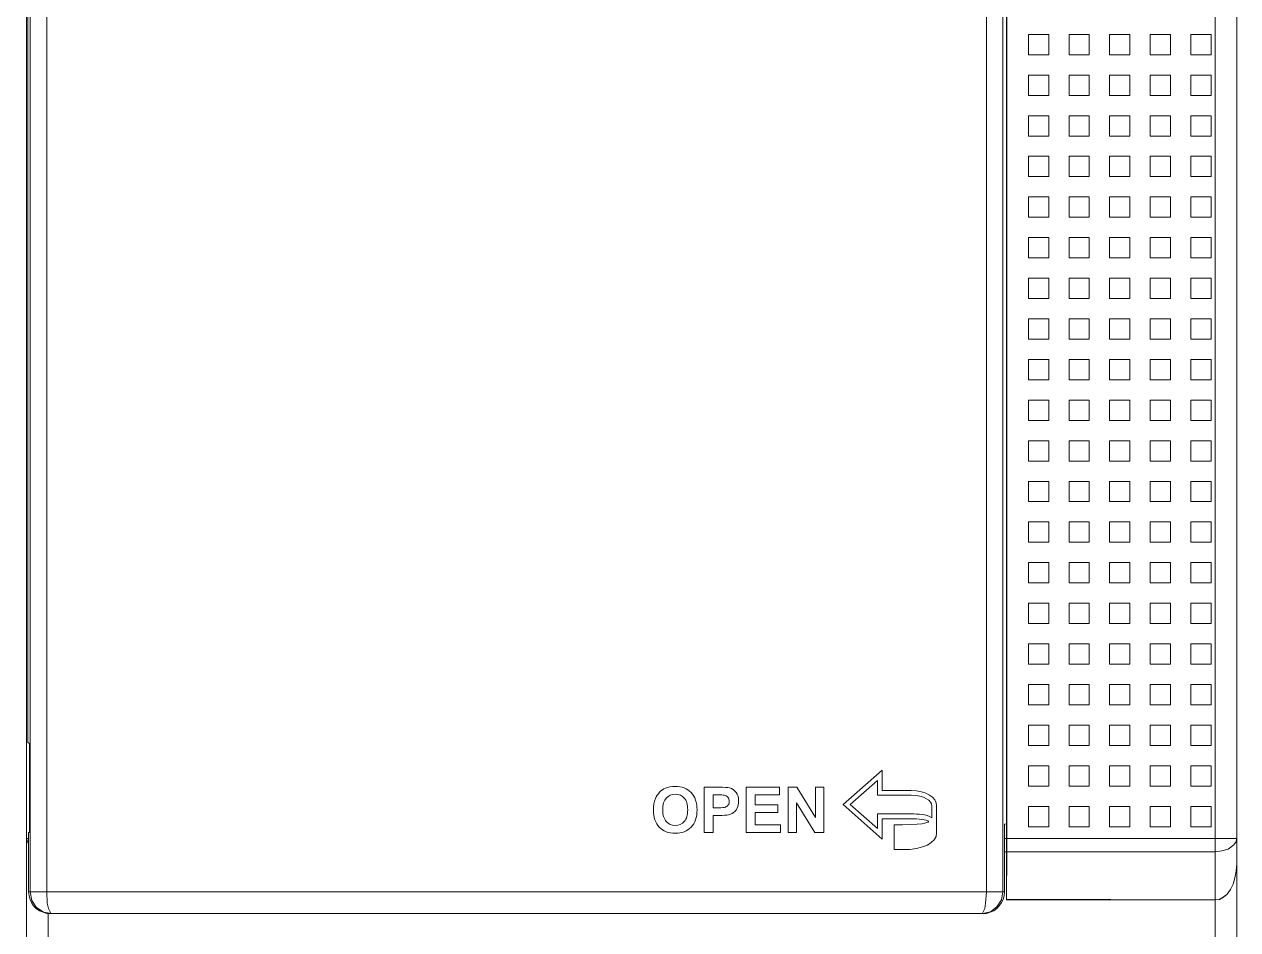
# Model space of a CAD drawing. Header units: millimetres. Extents: x 33157 to 59611, y -29750 to 1750.
# Drawn here: x 54110.87 to 54155.69, y 1536.32 to 1569.75 of the extents above; entities that cross this region are included whole.
import ezdxf

# ---------------------------------------------------------------- set-up
doc = ezdxf.new("R2010")
doc.units = ezdxf.units.MM
doc.layers.get('0').update_dxf_attribs({"lineweight": 18})

msp = doc.modelspace()

# ---------------------------------------------------------------- linework, layer by layer
at = {"lineweight": 9}
for p, q in [((54110.949, 1664.612), (54110.949, 1500.215)), ((54147.146, 1664.612), (54147.146, 1537.449)), ((54154.855, 1660.401), (54154.855, 1539.196)), ((54155.654, 1659.602), (54155.654, 1539.679)), ((54147.163, 1598.833), (54147.163, 1539.679)), ((54110.999, 1598.417), (54110.999, 1543.224)), ((54111.083, 1598.417), (54111.083, 1537.715)), ((54147.013, 1598.417), (54147.013, 1537.715)), ((54147.146, 1598.417), (54147.146, 1540.228)), ((54111.698, 1597.868), (54111.698, 1537.715)), ((54146.414, 1597.868), (54146.414, 1537.715)), ((54111.066, 1543.191), (54111.066, 1539.912)), ((54147.08, 1540.212), (54147.08, 1537.715)), ((54111.032, 1539.912), (54111.032, 1537.715)), ((54147.163, 1539.679), (54147.163, 1539.196)), ((54155.654, 1539.679), (54155.654, 1538.73)), ((54154.855, 1539.196), (54154.855, 1537.415)), ((54155.654, 1538.747), (54155.654, 1500.215)), ((54147.146, 1537.449), (54147.146, 1537.415)), ((54154.855, 1537.415), (54154.855, 1520.555)), ((54111.748, 1536.916), (54111.748, 1520.555))]:
    msp.add_line(p, q, dxfattribs=at)
for points in [[(54147.961, 1568.621), (54148.711, 1568.621), (54148.711, 1569.371), (54147.961, 1569.371)], [(54149.461, 1568.621), (54150.211, 1568.621), (54150.211, 1569.371), (54149.461, 1569.371)], [(54150.961, 1568.621), (54151.711, 1568.621), (54151.711, 1569.371), (54150.961, 1569.371)], [(54152.461, 1568.621), (54153.211, 1568.621), (54153.211, 1569.371), (54152.461, 1569.371)], [(54153.961, 1568.621), (54154.711, 1568.621), (54154.711, 1569.371), (54153.961, 1569.371)], [(54147.961, 1567.121), (54148.711, 1567.121), (54148.711, 1567.871), (54147.961, 1567.871)], [(54149.461, 1567.121), (54150.211, 1567.121), (54150.211, 1567.871), (54149.461, 1567.871)], [(54150.961, 1567.121), (54151.711, 1567.121), (54151.711, 1567.871), (54150.961, 1567.871)], [(54152.461, 1567.121), (54153.211, 1567.121), (54153.211, 1567.871), (54152.461, 1567.871)], [(54153.961, 1567.121), (54154.711, 1567.121), (54154.711, 1567.871), (54153.961, 1567.871)], [(54147.961, 1565.621), (54148.711, 1565.621), (54148.711, 1566.371), (54147.961, 1566.371)], [(54149.461, 1565.621), (54150.211, 1565.621), (54150.211, 1566.371), (54149.461, 1566.371)], [(54150.961, 1565.621), (54151.711, 1565.621), (54151.711, 1566.371), (54150.961, 1566.371)], [(54152.461, 1565.621), (54153.211, 1565.621), (54153.211, 1566.371), (54152.461, 1566.371)], [(54153.961, 1565.621), (54154.711, 1565.621), (54154.711, 1566.371), (54153.961, 1566.371)], [(54147.961, 1564.121), (54148.711, 1564.121), (54148.711, 1564.871), (54147.961, 1564.871)], [(54149.461, 1564.121), (54150.211, 1564.121), (54150.211, 1564.871), (54149.461, 1564.871)], [(54150.961, 1564.121), (54151.711, 1564.121), (54151.711, 1564.871), (54150.961, 1564.871)], [(54152.461, 1564.121), (54153.211, 1564.121), (54153.211, 1564.871), (54152.461, 1564.871)], [(54153.961, 1564.121), (54154.711, 1564.121), (54154.711, 1564.871), (54153.961, 1564.871)], [(54147.961, 1562.621), (54148.711, 1562.621), (54148.711, 1563.371), (54147.961, 1563.371)], [(54149.461, 1562.621), (54150.211, 1562.621), (54150.211, 1563.371), (54149.461, 1563.371)], [(54150.961, 1562.621), (54151.711, 1562.621), (54151.711, 1563.371), (54150.961, 1563.371)], [(54152.461, 1562.621), (54153.211, 1562.621), (54153.211, 1563.371), (54152.461, 1563.371)], [(54153.961, 1562.621), (54154.711, 1562.621), (54154.711, 1563.371), (54153.961, 1563.371)], [(54147.961, 1561.121), (54148.711, 1561.121), (54148.711, 1561.871), (54147.961, 1561.871)], [(54149.461, 1561.121), (54150.211, 1561.121), (54150.211, 1561.871), (54149.461, 1561.871)], [(54150.961, 1561.121), (54151.711, 1561.121), (54151.711, 1561.871), (54150.961, 1561.871)], [(54152.461, 1561.121), (54153.211, 1561.121), (54153.211, 1561.871), (54152.461, 1561.871)], [(54153.961, 1561.121), (54154.711, 1561.121), (54154.711, 1561.871), (54153.961, 1561.871)], [(54147.961, 1559.621), (54148.711, 1559.621), (54148.711, 1560.371), (54147.961, 1560.371)], [(54149.461, 1559.621), (54150.211, 1559.621), (54150.211, 1560.371), (54149.461, 1560.371)], [(54150.961, 1559.621), (54151.711, 1559.621), (54151.711, 1560.371), (54150.961, 1560.371)], [(54152.461, 1559.621), (54153.211, 1559.621), (54153.211, 1560.371), (54152.461, 1560.371)], [(54153.961, 1559.621), (54154.711, 1559.621), (54154.711, 1560.371), (54153.961, 1560.371)], [(54147.961, 1558.121), (54148.711, 1558.121), (54148.711, 1558.871), (54147.961, 1558.871)], [(54149.461, 1558.121), (54150.211, 1558.121), (54150.211, 1558.871), (54149.461, 1558.871)], [(54150.961, 1558.121), (54151.711, 1558.121), (54151.711, 1558.871), (54150.961, 1558.871)], [(54152.461, 1558.121), (54153.211, 1558.121), (54153.211, 1558.871), (54152.461, 1558.871)], [(54153.961, 1558.121), (54154.711, 1558.121), (54154.711, 1558.871), (54153.961, 1558.871)], [(54147.961, 1556.621), (54148.711, 1556.621), (54148.711, 1557.371), (54147.961, 1557.371)], [(54149.461, 1556.621), (54150.211, 1556.621), (54150.211, 1557.371), (54149.461, 1557.371)], [(54150.961, 1556.621), (54151.711, 1556.621), (54151.711, 1557.371), (54150.961, 1557.371)], [(54152.461, 1556.621), (54153.211, 1556.621), (54153.211, 1557.371), (54152.461, 1557.371)], [(54153.961, 1556.621), (54154.711, 1556.621), (54154.711, 1557.371), (54153.961, 1557.371)], [(54147.961, 1555.121), (54148.711, 1555.121), (54148.711, 1555.871), (54147.961, 1555.871)], [(54149.461, 1555.121), (54150.211, 1555.121), (54150.211, 1555.871), (54149.461, 1555.871)], [(54150.961, 1555.121), (54151.711, 1555.121), (54151.711, 1555.871), (54150.961, 1555.871)], [(54152.461, 1555.121), (54153.211, 1555.121), (54153.211, 1555.871), (54152.461, 1555.871)], [(54153.961, 1555.121), (54154.711, 1555.121), (54154.711, 1555.871), (54153.961, 1555.871)], [(54147.961, 1553.621), (54148.711, 1553.621), (54148.711, 1554.371), (54147.961, 1554.371)], [(54149.461, 1553.621), (54150.211, 1553.621), (54150.211, 1554.371), (54149.461, 1554.371)], [(54150.961, 1553.621), (54151.711, 1553.621), (54151.711, 1554.371), (54150.961, 1554.371)], [(54152.461, 1553.621), (54153.211, 1553.621), (54153.211, 1554.371), (54152.461, 1554.371)], [(54153.961, 1553.621), (54154.711, 1553.621), (54154.711, 1554.371), (54153.961, 1554.371)], [(54147.961, 1552.121), (54148.711, 1552.121), (54148.711, 1552.871), (54147.961, 1552.871)], [(54149.461, 1552.121), (54150.211, 1552.121), (54150.211, 1552.871), (54149.461, 1552.871)], [(54150.961, 1552.121), (54151.711, 1552.121), (54151.711, 1552.871), (54150.961, 1552.871)], [(54152.461, 1552.121), (54153.211, 1552.121), (54153.211, 1552.871), (54152.461, 1552.871)], [(54153.961, 1552.121), (54154.711, 1552.121), (54154.711, 1552.871), (54153.961, 1552.871)], [(54147.961, 1550.621), (54148.711, 1550.621), (54148.711, 1551.371), (54147.961, 1551.371)], [(54149.461, 1550.621), (54150.211, 1550.621), (54150.211, 1551.371), (54149.461, 1551.371)], [(54150.961, 1550.621), (54151.711, 1550.621), (54151.711, 1551.371), (54150.961, 1551.371)], [(54152.461, 1550.621), (54153.211, 1550.621), (54153.211, 1551.371), (54152.461, 1551.371)], [(54153.961, 1550.621), (54154.711, 1550.621), (54154.711, 1551.371), (54153.961, 1551.371)], [(54147.961, 1549.121), (54148.711, 1549.121), (54148.711, 1549.871), (54147.961, 1549.871)], [(54149.461, 1549.121), (54150.211, 1549.121), (54150.211, 1549.871), (54149.461, 1549.871)], [(54150.961, 1549.121), (54151.711, 1549.121), (54151.711, 1549.871), (54150.961, 1549.871)], [(54152.461, 1549.121), (54153.211, 1549.121), (54153.211, 1549.871), (54152.461, 1549.871)], [(54153.961, 1549.121), (54154.711, 1549.121), (54154.711, 1549.871), (54153.961, 1549.871)], [(54147.961, 1547.621), (54148.711, 1547.621), (54148.711, 1548.371), (54147.961, 1548.371)], [(54149.461, 1547.621), (54150.211, 1547.621), (54150.211, 1548.371), (54149.461, 1548.371)], [(54150.961, 1547.621), (54151.711, 1547.621), (54151.711, 1548.371), (54150.961, 1548.371)], [(54152.461, 1547.621), (54153.211, 1547.621), (54153.211, 1548.371), (54152.461, 1548.371)], [(54153.961, 1547.621), (54154.711, 1547.621), (54154.711, 1548.371), (54153.961, 1548.371)], [(54147.961, 1546.121), (54148.711, 1546.121), (54148.711, 1546.871), (54147.961, 1546.871)], [(54149.461, 1546.121), (54150.211, 1546.121), (54150.211, 1546.871), (54149.461, 1546.871)], [(54150.961, 1546.121), (54151.711, 1546.121), (54151.711, 1546.871), (54150.961, 1546.871)], [(54152.461, 1546.121), (54153.211, 1546.121), (54153.211, 1546.871), (54152.461, 1546.871)], [(54153.961, 1546.121), (54154.711, 1546.121), (54154.711, 1546.871), (54153.961, 1546.871)], [(54147.961, 1544.621), (54148.711, 1544.621), (54148.711, 1545.371), (54147.961, 1545.371)], [(54149.461, 1544.621), (54150.211, 1544.621), (54150.211, 1545.371), (54149.461, 1545.371)], [(54150.961, 1544.621), (54151.711, 1544.621), (54151.711, 1545.371), (54150.961, 1545.371)], [(54152.461, 1544.621), (54153.211, 1544.621), (54153.211, 1545.371), (54152.461, 1545.371)], [(54153.961, 1544.621), (54154.711, 1544.621), (54154.711, 1545.371), (54153.961, 1545.371)], [(54147.961, 1543.121), (54148.711, 1543.121), (54148.711, 1543.871), (54147.961, 1543.871)], [(54149.461, 1543.121), (54150.211, 1543.121), (54150.211, 1543.871), (54149.461, 1543.871)], [(54150.961, 1543.121), (54151.711, 1543.121), (54151.711, 1543.871), (54150.961, 1543.871)], [(54152.461, 1543.121), (54153.211, 1543.121), (54153.211, 1543.871), (54152.461, 1543.871)], [(54153.961, 1543.121), (54154.711, 1543.121), (54154.711, 1543.871), (54153.961, 1543.871)], [(54147.961, 1541.621), (54148.711, 1541.621), (54148.711, 1542.371), (54147.961, 1542.371)], [(54149.461, 1541.621), (54150.211, 1541.621), (54150.211, 1542.371), (54149.461, 1542.371)], [(54150.961, 1541.621), (54151.711, 1541.621), (54151.711, 1542.371), (54150.961, 1542.371)], [(54152.461, 1541.621), (54153.211, 1541.621), (54153.211, 1542.371), (54152.461, 1542.371)], [(54153.961, 1541.621), (54154.711, 1541.621), (54154.711, 1542.371), (54153.961, 1542.371)], [(54147.961, 1540.121), (54148.711, 1540.121), (54148.711, 1540.871), (54147.961, 1540.871)], [(54149.461, 1540.121), (54150.211, 1540.121), (54150.211, 1540.871), (54149.461, 1540.871)], [(54150.961, 1540.121), (54151.711, 1540.121), (54151.711, 1540.871), (54150.961, 1540.871)], [(54152.461, 1540.121), (54153.211, 1540.121), (54153.211, 1540.871), (54152.461, 1540.871)], [(54153.961, 1540.121), (54154.711, 1540.121), (54154.711, 1540.871), (54153.961, 1540.871)]]:
    msp.add_lwpolyline(points, close=True)
for points in [[(54110.999, 1543.224), (54110.999, 1543.224), (54111.066, 1543.191), (54111.066, 1543.191)], [(54147.146, 1540.228), (54147.146, 1540.228), (54147.08, 1540.212), (54147.08, 1540.212)], [(54110.949, 1539.679), (54110.949, 1539.679), (54111.032, 1539.479), (54111.032, 1539.479)], [(54111.032, 1539.679), (54111.032, 1539.679), (54110.949, 1539.679), (54110.949, 1539.679)], [(54111.066, 1539.912), (54111.066, 1539.912), (54111.032, 1539.912), (54111.032, 1539.912)], [(54147.08, 1539.679), (54147.08, 1539.679), (54147.146, 1539.679), (54147.146, 1539.679)], [(54147.163, 1539.679), (54147.163, 1539.679), (54155.654, 1539.679), (54155.654, 1539.679)], [(54147.08, 1539.196), (54147.08, 1539.196), (54147.146, 1539.196), (54147.146, 1539.196)], [(54154.855, 1539.196), (54154.855, 1539.196), (54147.163, 1539.196), (54147.163, 1539.196)], [(54147.163, 1539.196), (54147.163, 1539.196), (54147.146, 1537.415), (54147.146, 1537.415)], [(54111.032, 1537.715), (54111.032, 1537.715), (54147.08, 1537.715), (54147.08, 1537.715)], [(54154.855, 1537.415), (54154.855, 1537.415), (54147.146, 1537.449), (54147.146, 1537.449)], [(54147.146, 1537.415), (54147.146, 1537.415), (54154.855, 1537.415), (54154.855, 1537.415)], [(54111.832, 1536.916), (54111.832, 1536.916), (54146.28, 1536.916), (54146.28, 1536.916)], [(54111.848, 1536.933), (54111.848, 1536.933), (54111.882, 1536.916), (54111.882, 1536.916)], [(54146.264, 1536.933), (54146.264, 1536.933), (54146.214, 1536.916), (54146.214, 1536.916)], [(54146.214, 1536.916), (54146.214, 1536.916), (54146.28, 1536.916), (54146.28, 1536.916)]]:
    msp.add_open_spline(points, degree=3, dxfattribs=at)
for points, knots in [([(54144.571, 1539.904), (54144.571, 1539.904), (54144.571, 1540.888), (54144.571, 1540.888), (54144.56, 1541.202), (54144.191, 1541.457), (54143.629, 1541.457), (54143.629, 1541.457), (54142.562, 1541.456), (54142.562, 1541.456), (54142.562, 1541.456), (54142.562, 1542.21), (54142.562, 1542.21), (54142.562, 1542.21), (54141.115, 1540.937), (54141.115, 1540.937), (54141.115, 1540.937), (54142.562, 1539.663), (54142.562, 1539.663), (54142.562, 1539.663), (54142.562, 1540.416), (54142.562, 1540.416), (54142.562, 1540.416), (54143.629, 1540.416), (54143.629, 1540.416), (54143.889, 1540.416), (54144.209, 1540.381), (54144.276, 1540.31), (54144.27, 1540.312), (54144.23, 1540.194), (54143.309, 1540.192), (54143.204, 1540.191), (54143.006, 1540.192), (54143.006, 1540.192), (54143.006, 1540.192), (54143.006, 1539.273), (54143.006, 1539.273), (54143.006, 1539.273), (54143.309, 1539.273), (54143.309, 1539.273), (54144.075, 1539.273), (54144.571, 1539.521), (54144.571, 1539.894), (54144.571, 1539.935), (54144.566, 1539.945), (54144.571, 1539.904)], [0, 0, 0, 0, 133967.127709, 133967.127709, 133967.127709, 267934.255419, 267934.255419, 267934.255419, 401901.383128, 401901.383128, 401901.383128, 535868.510838, 535868.510838, 535868.510838, 669835.638547, 669835.638547, 669835.638547, 803802.766257, 803802.766257, 803802.766257, 937769.893966, 937769.893966, 937769.893966, 1071737.021676, 1071737.021676, 1071737.021676, 1205704.149385, 1205704.149385, 1205704.149385, 1339671.277095, 1339671.277095, 1339671.277095, 1473638.404804, 1473638.404804, 1473638.404804, 1607605.532514, 1607605.532514, 1607605.532514, 1741572.660223, 1741572.660223, 1741572.660223, 1875539.787933, 1875539.787933, 1875539.787933, 2009506.915642, 2009506.915642, 2009506.915642, 2009506.915642]), ([(54134.107, 1540.732), (54134.107, 1540.902), (54134.133, 1541.045), (54134.183, 1541.161), (54134.221, 1541.247), (54134.273, 1541.323), (54134.338, 1541.391), (54134.404, 1541.459), (54134.475, 1541.509), (54134.553, 1541.542), (54134.657, 1541.586), (54134.777, 1541.608), (54134.912, 1541.608), (54135.158, 1541.608), (54135.354, 1541.531), (54135.501, 1541.378), (54135.649, 1541.225), (54135.722, 1541.012), (54135.722, 1540.74), (54135.722, 1540.469), (54135.649, 1540.258), (54135.503, 1540.105), (54135.357, 1539.952), (54135.161, 1539.876), (54134.917, 1539.876), (54134.669, 1539.876), (54134.472, 1539.952), (54134.326, 1540.104), (54134.18, 1540.256), (54134.107, 1540.465), (54134.107, 1540.732)], [0, 0, 0, 0, 136418.199558, 136418.199558, 136418.199558, 272836.399117, 272836.399117, 272836.399117, 409254.598675, 409254.598675, 409254.598675, 545672.798233, 545672.798233, 545672.798233, 682090.997792, 682090.997792, 682090.997792, 818509.19735, 818509.19735, 818509.19735, 954927.396908, 954927.396908, 954927.396908, 1091345.596467, 1091345.596467, 1091345.596467, 1227763.796025, 1227763.796025, 1227763.796025, 1364181.995583, 1364181.995583, 1364181.995583, 1364181.995583]), ([(54135.984, 1539.906), (54135.984, 1539.906), (54135.984, 1541.578), (54135.984, 1541.578), (54135.984, 1541.578), (54136.523, 1541.578), (54136.523, 1541.578), (54136.727, 1541.578), (54136.86, 1541.569), (54136.922, 1541.553), (54137.017, 1541.527), (54137.097, 1541.473), (54137.162, 1541.389), (54137.226, 1541.305), (54137.258, 1541.196), (54137.258, 1541.063), (54137.258, 1540.961), (54137.239, 1540.875), (54137.203, 1540.805), (54137.165, 1540.735), (54137.119, 1540.68), (54137.062, 1540.64), (54137.005, 1540.6), (54136.947, 1540.574), (54136.888, 1540.561), (54136.808, 1540.545), (54136.692, 1540.537), (54136.54, 1540.537), (54136.54, 1540.537), (54136.321, 1540.537), (54136.321, 1540.537), (54136.321, 1540.537), (54136.321, 1539.906), (54136.321, 1539.906), (54136.321, 1539.906), (54135.984, 1539.906), (54135.984, 1539.906)], [0, 0, 0, 0, 135163.199442, 135163.199442, 135163.199442, 270326.398884, 270326.398884, 270326.398884, 405489.598326, 405489.598326, 405489.598326, 540652.797768, 540652.797768, 540652.797768, 675815.99721, 675815.99721, 675815.99721, 810979.196652, 810979.196652, 810979.196652, 946142.396094, 946142.396094, 946142.396094, 1081305.595536, 1081305.595536, 1081305.595536, 1216468.794978, 1216468.794978, 1216468.794978, 1351631.99442, 1351631.99442, 1351631.99442, 1486795.193862, 1486795.193862, 1486795.193862, 1621958.393304, 1621958.393304, 1621958.393304, 1621958.393304]), ([(54137.535, 1539.906), (54137.535, 1539.906), (54137.535, 1541.578), (54137.535, 1541.578), (54137.535, 1541.578), (54138.766, 1541.578), (54138.766, 1541.578), (54138.766, 1541.578), (54138.766, 1541.295), (54138.766, 1541.295), (54138.766, 1541.295), (54137.872, 1541.295), (54137.872, 1541.295), (54137.872, 1541.295), (54137.872, 1540.924), (54137.872, 1540.924), (54137.872, 1540.924), (54138.704, 1540.924), (54138.704, 1540.924), (54138.704, 1540.924), (54138.704, 1540.642), (54138.704, 1540.642), (54138.704, 1540.642), (54137.872, 1540.642), (54137.872, 1540.642), (54137.872, 1540.642), (54137.872, 1540.189), (54137.872, 1540.189), (54137.872, 1540.189), (54138.799, 1540.189), (54138.799, 1540.189), (54138.799, 1540.189), (54138.799, 1539.906), (54138.799, 1539.906), (54138.799, 1539.906), (54137.535, 1539.906), (54137.535, 1539.906)], [0, 0, 0, 0, 135165.23102, 135165.23102, 135165.23102, 270330.46204, 270330.46204, 270330.46204, 405495.69306, 405495.69306, 405495.69306, 540660.924079, 540660.924079, 540660.924079, 675826.155099, 675826.155099, 675826.155099, 810991.386119, 810991.386119, 810991.386119, 946156.617139, 946156.617139, 946156.617139, 1081321.848159, 1081321.848159, 1081321.848159, 1216487.079179, 1216487.079179, 1216487.079179, 1351652.310199, 1351652.310199, 1351652.310199, 1486817.541219, 1486817.541219, 1486817.541219, 1621982.772238, 1621982.772238, 1621982.772238, 1621982.772238]), ([(54139.085, 1539.906), (54139.085, 1539.906), (54139.085, 1541.578), (54139.085, 1541.578), (54139.085, 1541.578), (54139.411, 1541.578), (54139.411, 1541.578), (54139.411, 1541.578), (54140.096, 1540.458), (54140.096, 1540.458), (54140.096, 1540.458), (54140.096, 1541.578), (54140.096, 1541.578), (54140.096, 1541.578), (54140.407, 1541.578), (54140.407, 1541.578), (54140.407, 1541.578), (54140.407, 1539.906), (54140.407, 1539.906), (54140.407, 1539.906), (54140.07, 1539.906), (54140.07, 1539.906), (54140.07, 1539.906), (54139.396, 1541.005), (54139.396, 1541.005), (54139.396, 1541.005), (54139.396, 1539.906), (54139.396, 1539.906), (54139.396, 1539.906), (54139.085, 1539.906), (54139.085, 1539.906)], [0, 0, 0, 0, 136428.01912, 136428.01912, 136428.01912, 272856.038241, 272856.038241, 272856.038241, 409284.057361, 409284.057361, 409284.057361, 545712.076481, 545712.076481, 545712.076481, 682140.095601, 682140.095601, 682140.095601, 818568.114722, 818568.114722, 818568.114722, 954996.133842, 954996.133842, 954996.133842, 1091424.152962, 1091424.152962, 1091424.152962, 1227852.172082, 1227852.172082, 1227852.172082, 1364280.191203, 1364280.191203, 1364280.191203, 1364280.191203]), ([(54142.562, 1540.592), (54142.562, 1540.592), (54142.386, 1540.592), (54142.386, 1540.592), (54142.386, 1540.592), (54142.386, 1540.416), (54142.386, 1540.416), (54142.386, 1540.416), (54142.386, 1540.053), (54142.386, 1540.053), (54142.386, 1540.053), (54141.382, 1540.937), (54141.382, 1540.937), (54141.382, 1540.937), (54142.386, 1541.82), (54142.386, 1541.82), (54142.386, 1541.82), (54142.386, 1541.456), (54142.386, 1541.456), (54142.386, 1541.456), (54142.386, 1541.28), (54142.386, 1541.28), (54142.386, 1541.28), (54142.562, 1541.28), (54142.562, 1541.28), (54142.562, 1541.28), (54143.629, 1541.28), (54143.629, 1541.28), (54144.118, 1541.28), (54144.388, 1541.075), (54144.395, 1540.888), (54144.395, 1540.888), (54144.395, 1540.452), (54144.395, 1540.452), (54144.176, 1540.58), (54143.898, 1540.592), (54143.629, 1540.592), (54143.629, 1540.592), (54142.562, 1540.592), (54142.562, 1540.592)], [0, 0, 0, 0, 134752.614376, 134752.614376, 134752.614376, 269505.228753, 269505.228753, 269505.228753, 404257.843129, 404257.843129, 404257.843129, 539010.457506, 539010.457506, 539010.457506, 673763.071882, 673763.071882, 673763.071882, 808515.686259, 808515.686259, 808515.686259, 943268.300635, 943268.300635, 943268.300635, 1078020.915012, 1078020.915012, 1078020.915012, 1212773.529388, 1212773.529388, 1212773.529388, 1347526.143765, 1347526.143765, 1347526.143765, 1482278.758141, 1482278.758141, 1482278.758141, 1617031.372518, 1617031.372518, 1617031.372518, 1751783.986894, 1751783.986894, 1751783.986894, 1751783.986894]), ([(54134.453, 1540.743), (54134.453, 1540.554), (54134.497, 1540.41), (54134.584, 1540.312), (54134.671, 1540.214), (54134.782, 1540.165), (54134.916, 1540.165), (54135.051, 1540.165), (54135.161, 1540.214), (54135.247, 1540.311), (54135.333, 1540.408), (54135.376, 1540.554), (54135.376, 1540.748), (54135.376, 1540.94), (54135.334, 1541.083), (54135.25, 1541.177), (54135.166, 1541.271), (54135.055, 1541.319), (54134.916, 1541.319), (54134.778, 1541.319), (54134.666, 1541.271), (54134.581, 1541.175), (54134.496, 1541.08), (54134.453, 1540.936), (54134.453, 1540.743)], [0, 0, 0, 0, 138306.62846, 138306.62846, 138306.62846, 276613.25692, 276613.25692, 276613.25692, 414919.885381, 414919.885381, 414919.885381, 553226.513841, 553226.513841, 553226.513841, 691533.142301, 691533.142301, 691533.142301, 829839.770761, 829839.770761, 829839.770761, 968146.399221, 968146.399221, 968146.399221, 1106453.027681, 1106453.027681, 1106453.027681, 1106453.027681]), ([(54136.321, 1541.295), (54136.321, 1541.295), (54136.321, 1540.819), (54136.321, 1540.819), (54136.321, 1540.819), (54136.505, 1540.819), (54136.505, 1540.819), (54136.637, 1540.819), (54136.725, 1540.828), (54136.769, 1540.845), (54136.814, 1540.863), (54136.849, 1540.89), (54136.874, 1540.928), (54136.899, 1540.965), (54136.912, 1541.008), (54136.912, 1541.058), (54136.912, 1541.119), (54136.894, 1541.17), (54136.859, 1541.209), (54136.823, 1541.249), (54136.778, 1541.274), (54136.724, 1541.284), (54136.684, 1541.291), (54136.604, 1541.295), (54136.483, 1541.295), (54136.483, 1541.295), (54136.321, 1541.295), (54136.321, 1541.295)], [0, 0, 0, 0, 137347.131344, 137347.131344, 137347.131344, 274694.262687, 274694.262687, 274694.262687, 412041.394031, 412041.394031, 412041.394031, 549388.525374, 549388.525374, 549388.525374, 686735.656718, 686735.656718, 686735.656718, 824082.788062, 824082.788062, 824082.788062, 961429.919405, 961429.919405, 961429.919405, 1098777.050749, 1098777.050749, 1098777.050749, 1236124.182093, 1236124.182093, 1236124.182093, 1236124.182093])]:
    msp.add_open_spline(points, degree=3, knots=knots)
for points, knots in [([(54154.855, 1539.196), (54154.855, 1539.196), (54155.105, 1539.23), (54155.105, 1539.23), (54155.105, 1539.23), (54155.338, 1539.296), (54155.338, 1539.296), (54155.338, 1539.296), (54155.554, 1539.446), (54155.554, 1539.446), (54155.554, 1539.446), (54155.621, 1539.546), (54155.621, 1539.546), (54155.621, 1539.546), (54155.654, 1539.679), (54155.654, 1539.679)], [0, 0, 0, 0, 144178.346075, 144178.346075, 144178.346075, 288356.692151, 288356.692151, 288356.692151, 432535.038226, 432535.038226, 432535.038226, 576713.384301, 576713.384301, 576713.384301, 720891.730377, 720891.730377, 720891.730377, 720891.730377]), ([(54154.855, 1537.415), (54154.855, 1537.415), (54155.005, 1537.432), (54155.005, 1537.432), (54155.005, 1537.432), (54155.155, 1537.515), (54155.155, 1537.515), (54155.155, 1537.515), (54155.305, 1537.632), (54155.305, 1537.632), (54155.305, 1537.632), (54155.421, 1537.798), (54155.421, 1537.798), (54155.421, 1537.798), (54155.521, 1537.998), (54155.521, 1537.998), (54155.521, 1537.998), (54155.588, 1538.231), (54155.588, 1538.231), (54155.588, 1538.231), (54155.638, 1538.481), (54155.638, 1538.481), (54155.638, 1538.481), (54155.654, 1538.747), (54155.654, 1538.747)], [0, 0, 0, 0, 138363.784654, 138363.784654, 138363.784654, 276727.569307, 276727.569307, 276727.569307, 415091.353961, 415091.353961, 415091.353961, 553455.138614, 553455.138614, 553455.138614, 691818.923268, 691818.923268, 691818.923268, 830182.707921, 830182.707921, 830182.707921, 968546.492575, 968546.492575, 968546.492575, 1106910.277228, 1106910.277228, 1106910.277228, 1106910.277228]), ([(54154.855, 1537.415), (54154.855, 1537.415), (54155.022, 1537.432), (54155.022, 1537.432), (54155.022, 1537.432), (54155.172, 1537.515), (54155.172, 1537.515), (54155.172, 1537.515), (54155.305, 1537.632), (54155.305, 1537.632), (54155.305, 1537.632), (54155.421, 1537.798), (54155.421, 1537.798), (54155.421, 1537.798), (54155.521, 1537.998), (54155.521, 1537.998), (54155.521, 1537.998), (54155.588, 1538.231), (54155.588, 1538.231), (54155.588, 1538.231), (54155.638, 1538.481), (54155.638, 1538.481), (54155.638, 1538.481), (54155.654, 1538.73), (54155.654, 1538.73)], [0, 0, 0, 0, 138363.788307, 138363.788307, 138363.788307, 276727.576613, 276727.576613, 276727.576613, 415091.36492, 415091.36492, 415091.36492, 553455.153227, 553455.153227, 553455.153227, 691818.941533, 691818.941533, 691818.941533, 830182.72984, 830182.72984, 830182.72984, 968546.518147, 968546.518147, 968546.518147, 1106910.306454, 1106910.306454, 1106910.306454, 1106910.306454]), ([(54111.032, 1537.715), (54111.032, 1537.715), (54111.049, 1537.565), (54111.049, 1537.565), (54111.049, 1537.565), (54111.083, 1537.432), (54111.083, 1537.432), (54111.083, 1537.432), (54111.132, 1537.316), (54111.132, 1537.316), (54111.132, 1537.316), (54111.216, 1537.199), (54111.216, 1537.199), (54111.216, 1537.199), (54111.315, 1537.099), (54111.315, 1537.099), (54111.315, 1537.099), (54111.432, 1537.016), (54111.432, 1537.016), (54111.432, 1537.016), (54111.565, 1536.966), (54111.565, 1536.966), (54111.565, 1536.966), (54111.698, 1536.916), (54111.698, 1536.916), (54111.698, 1536.916), (54111.832, 1536.916), (54111.832, 1536.916)], [0, 0, 0, 0, 137286.59887, 137286.59887, 137286.59887, 274573.197741, 274573.197741, 274573.197741, 411859.796611, 411859.796611, 411859.796611, 549146.395482, 549146.395482, 549146.395482, 686432.994352, 686432.994352, 686432.994352, 823719.593223, 823719.593223, 823719.593223, 961006.192093, 961006.192093, 961006.192093, 1098292.790964, 1098292.790964, 1098292.790964, 1235579.389834, 1235579.389834, 1235579.389834, 1235579.389834]), ([(54111.083, 1537.715), (54111.083, 1537.715), (54111.149, 1537.399), (54111.149, 1537.399), (54111.149, 1537.399), (54111.315, 1537.149), (54111.315, 1537.149), (54111.315, 1537.149), (54111.582, 1536.966), (54111.582, 1536.966), (54111.582, 1536.966), (54111.882, 1536.916), (54111.882, 1536.916)], [0, 0, 0, 0, 147683.10868, 147683.10868, 147683.10868, 295366.21736, 295366.21736, 295366.21736, 443049.32604, 443049.32604, 443049.32604, 590732.434721, 590732.434721, 590732.434721, 590732.434721]), ([(54111.698, 1537.715), (54111.698, 1537.715), (54111.715, 1537.299), (54111.715, 1537.299), (54111.715, 1537.299), (54111.765, 1537.099), (54111.765, 1537.099), (54111.765, 1537.099), (54111.848, 1536.933), (54111.848, 1536.933)], [0, 0, 0, 0, 154226.161699, 154226.161699, 154226.161699, 308452.323397, 308452.323397, 308452.323397, 462678.485096, 462678.485096, 462678.485096, 462678.485096]), ([(54146.414, 1537.715), (54146.414, 1537.715), (54146.38, 1537.299), (54146.38, 1537.299), (54146.38, 1537.299), (54146.347, 1537.099), (54146.347, 1537.099), (54146.347, 1537.099), (54146.264, 1536.933), (54146.264, 1536.933)], [0, 0, 0, 0, 154326.032116, 154326.032116, 154326.032116, 308652.064233, 308652.064233, 308652.064233, 462978.096349, 462978.096349, 462978.096349, 462978.096349]), ([(54146.28, 1536.916), (54146.28, 1536.916), (54146.563, 1536.983), (54146.563, 1536.983), (54146.563, 1536.983), (54146.797, 1537.166), (54146.797, 1537.166), (54146.797, 1537.166), (54146.963, 1537.415), (54146.963, 1537.415), (54146.963, 1537.415), (54147.013, 1537.715), (54147.013, 1537.715)], [0, 0, 0, 0, 147781.316057, 147781.316057, 147781.316057, 295562.632113, 295562.632113, 295562.632113, 443343.94817, 443343.94817, 443343.94817, 591125.264227, 591125.264227, 591125.264227, 591125.264227]), ([(54146.28, 1536.916), (54146.28, 1536.916), (54146.414, 1536.916), (54146.414, 1536.916), (54146.414, 1536.916), (54146.547, 1536.966), (54146.547, 1536.966), (54146.547, 1536.966), (54146.68, 1537.016), (54146.68, 1537.016), (54146.68, 1537.016), (54146.797, 1537.099), (54146.797, 1537.099), (54146.797, 1537.099), (54146.88, 1537.199), (54146.88, 1537.199), (54146.88, 1537.199), (54146.963, 1537.316), (54146.963, 1537.316), (54146.963, 1537.316), (54147.03, 1537.432), (54147.03, 1537.432), (54147.03, 1537.432), (54147.063, 1537.565), (54147.063, 1537.565), (54147.063, 1537.565), (54147.08, 1537.715), (54147.08, 1537.715)], [0, 0, 0, 0, 137378.108297, 137378.108297, 137378.108297, 274756.216594, 274756.216594, 274756.216594, 412134.324891, 412134.324891, 412134.324891, 549512.433188, 549512.433188, 549512.433188, 686890.541484, 686890.541484, 686890.541484, 824268.649781, 824268.649781, 824268.649781, 961646.758078, 961646.758078, 961646.758078, 1099024.866375, 1099024.866375, 1099024.866375, 1236402.974672, 1236402.974672, 1236402.974672, 1236402.974672])]:
    msp.add_open_spline(points, degree=3, knots=knots, dxfattribs=at)

doc.saveas('drawing.dxf')
